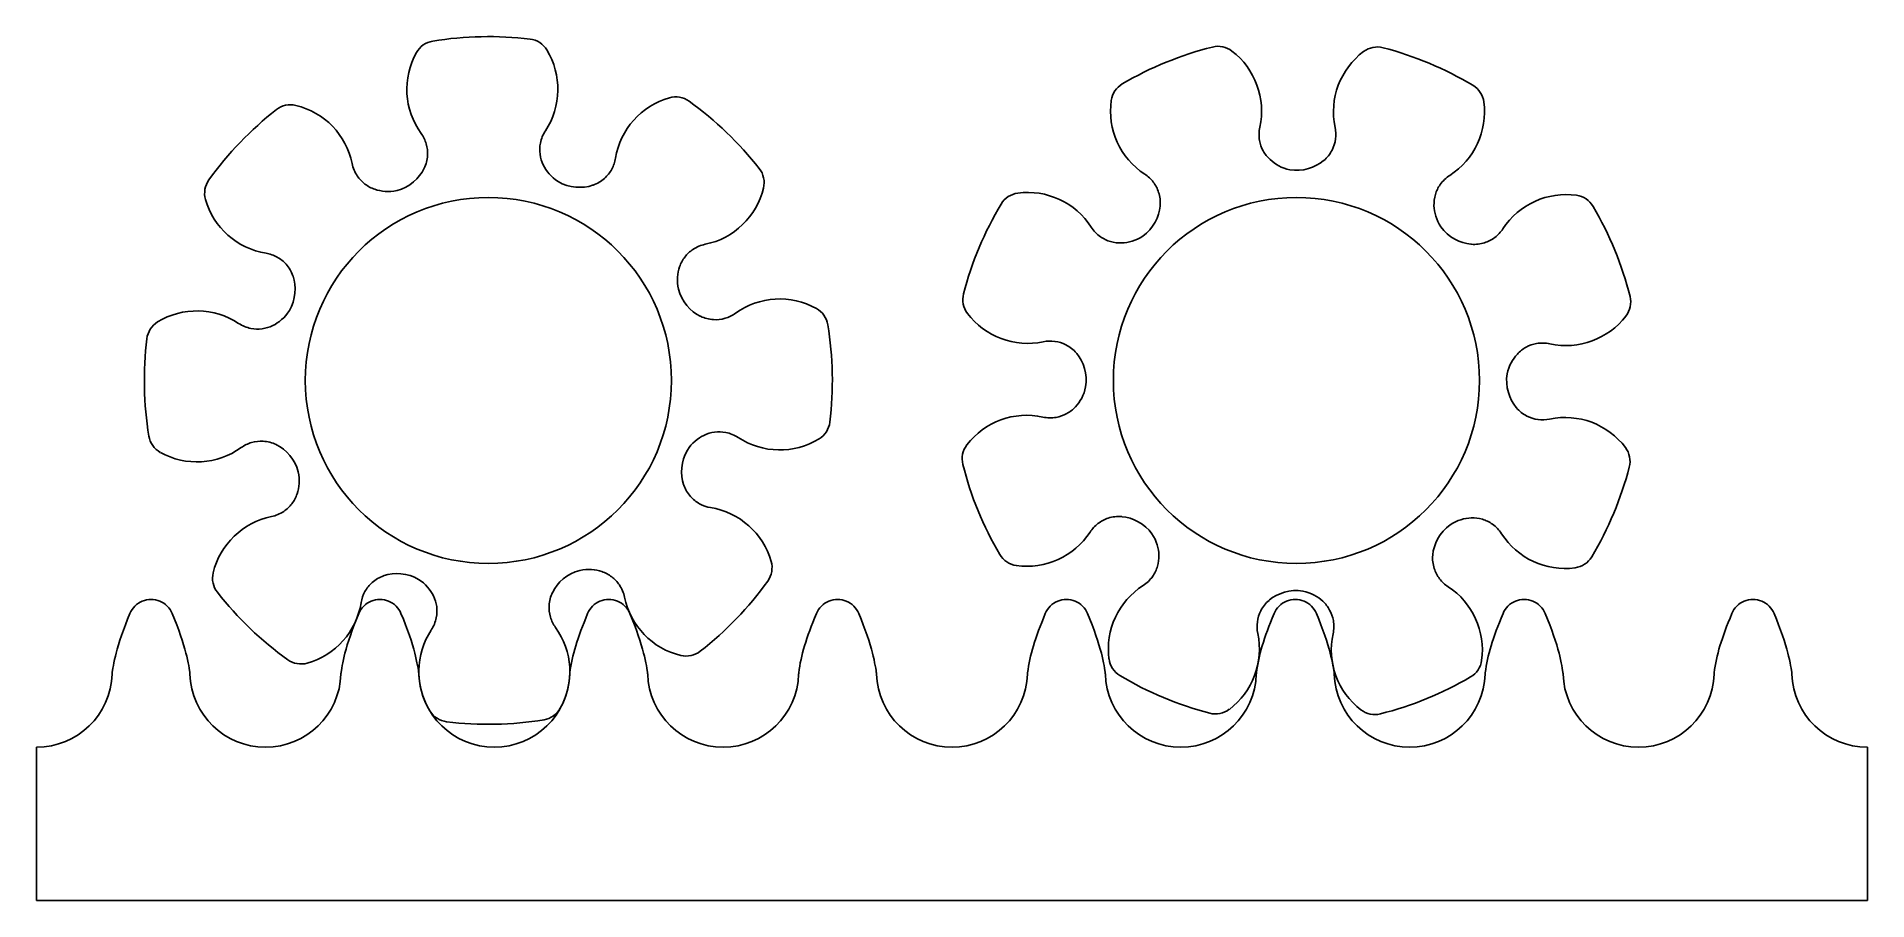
# Model space of a CAD drawing. Header units: millimetres. Extents: x 0 to 40, y -5 to 13.9.
import ezdxf

# ---------------------------------------------------------------- set-up
doc = ezdxf.new("R2010")
doc.units = ezdxf.units.MM
doc.layers.get('0').update_dxf_attribs({"linetype": 'CONTINUOUS'})

msp = doc.modelspace()

# ---------------------------------------------------------------- linework, layer by layer
for p, q in [((0, -1.65), (0, -5)), ((40, -5), (40, -1.65)), ((0, -5), (40, -5))]:
    msp.add_line(p, q)
for centre in [(9.87, 6.366), (27.525, 6.366)]:
    msp.add_circle(centre, 4)
for centre, radius, start, end in [((8.734, 13.29), 0.5, 99.3127, 150.9244), ((9.87, 6.366), 7.516, 83.033, 99.3127), ((10.721, 13.331), 0.5, 31.4214, 83.033), ((27.525, 6.366), 7.516, 104.1309, 120.4107), ((25.813, 13.17), 0.5, 52.5193, 104.1309), ((29.293, 13.156), 0.5, 75.4107, 127.0223), ((27.525, 6.366), 7.516, 59.1309, 75.4107), ((9.739, 12.731), 1.65, 150.9244, 215.7687), ((9.739, 12.731), 1.65, -33.4396, 31.4214), ((25.113, 12.257), 1.65, -12.3417, 52.5193), ((29.985, 12.238), 1.65, 127.0223, 191.8666), ((23.974, 12.417), 0.5, 120.4107, 172.0223), ((31.125, 12.388), 0.5, 7.5193, 59.1309), ((14.278, 10.959), 1.65, 105.9244, 170.7687), ((13.963, 12.065), 0.5, 54.3127, 105.9244), ((9.87, 6.366), 7.516, 38.033, 54.3127), ((25.113, 12.257), 1.65, 172.0223, 236.8666), ((29.985, 12.238), 1.65, -57.3417, 7.5193), ((9.87, 6.366), 7.516, 128.033, 144.3127), ((5.547, 11.893), 0.5, 76.4214, 128.033), ((5.277, 10.775), 1.65, 11.5604, 76.4214), ((15.396, 10.689), 0.5, -13.5786, 38.033), ((4.171, 10.459), 0.5, 144.3127, 195.9244), ((14.278, 10.959), 1.65, 281.5604, 346.4214), ((21.503, 9.966), 0.5, 97.5193, 149.1309), ((21.654, 8.826), 1.65, 32.6583, 97.5193), ((33.417, 8.779), 1.65, 82.0223, 146.8666), ((33.576, 9.918), 0.5, 30.4107, 82.0223), ((5.277, 10.775), 1.65, 195.9244, 260.7687), ((27.525, 6.366), 7.516, 149.1309, 165.4107), ((27.525, 6.366), 7.516, 14.1309, 30.4107), ((16.235, 6.497), 1.65, 60.9244, 125.7687), ((20.736, 8.134), 0.5, 165.4107, 217.0223), ((34.329, 8.079), 0.5, -37.4807, 14.1309), ((2.905, 7.217), 0.5, 121.4214, 173.033), ((3.505, 6.236), 1.65, 56.5604, 121.4214), ((16.793, 7.502), 0.5, 9.3127, 60.9244), ((21.654, 8.826), 1.65, 217.0223, 281.8666), ((33.417, 8.779), 1.65, 257.6583, 322.5193), ((9.87, 6.366), 7.516, 173.033, 189.3127), ((9.87, 6.366), 7.516, -6.967, 9.3127), ((21.634, 3.954), 1.65, 77.6583, 142.5193), ((16.834, 5.515), 0.5, 301.4214, 353.033), ((33.397, 3.906), 1.65, 37.0223, 101.8666), ((2.946, 5.231), 0.5, 189.3127, 240.9244), ((3.505, 6.236), 1.65, 240.9244, 305.7687), ((16.235, 6.497), 1.65, 236.5604, 301.4214), ((20.722, 4.653), 0.5, 142.5193, 194.1309), ((34.315, 4.599), 0.5, -14.5893, 37.0223), ((27.525, 6.366), 7.516, 194.1309, 210.4107), ((27.525, 6.366), 7.516, 329.1309, 345.4107), ((5.461, 1.773), 1.65, 101.5604, 166.4214), ((14.462, 1.958), 1.65, 15.9244, 80.7687), ((21.634, 3.954), 1.65, 262.0223, 326.8666), ((33.397, 3.906), 1.65, 212.6583, 277.5193), ((15.568, 2.273), 0.5, -35.6873, 15.9244), ((21.475, 2.815), 0.5, 210.4107, 262.0223), ((33.548, 2.766), 0.5, 277.5193, 329.1309), ((4.343, 2.043), 0.5, 166.4214, 218.033), ((9.87, 6.366), 7.516, 218.033, 234.3127), ((14.462, 1.958), 1.65, 191.5604, 256.4214), ((9.87, 6.366), 7.516, 308.033, 324.3127), ((25.066, 0.494), 1.65, 122.6583, 187.5193), ((29.938, 0.475), 1.65, -7.9777, 56.8666), ((5.461, 1.773), 1.65, 285.9244, 350.7687), ((10, 0.001), 1.65, 146.5604, 211.4214), ((10, 0.001), 1.65, -29.0756, 35.7687), ((25.066, 0.494), 1.65, -52.9777, 11.8666), ((29.938, 0.475), 1.65, 167.6583, 232.5193), ((14.192, 0.84), 0.5, 256.4214, 308.033), ((5.777, 0.668), 0.5, 234.3127, 285.9244), ((23.926, 0.344), 0.5, 187.5193, 239.1309), ((31.077, 0.315), 0.5, 300.4107, 352.0223), ((0, 0), 1.65, 270, 358.1989), ((5, 0), 1.65, 181.8011, 358.1989), ((10, 0), 1.65, 181.8011, 358.1989), ((15, 0), 1.65, 181.8011, 358.1989), ((20, 0), 1.65, 181.8011, 358.1989), ((25, 0), 1.65, 181.8011, 358.1989), ((27.525, 6.366), 7.516, 239.1309, 255.4107), ((30, 0), 1.65, 181.8011, 358.1989), ((27.525, 6.366), 7.516, 284.1309, 300.4107), ((35, 0), 1.65, 181.8011, 358.1989), ((40, 0), 1.65, 181.8011, 270), ((9.019, -0.598), 0.5, 211.4214, 263.033), ((9.87, 6.366), 7.516, 263.033, 279.3127), ((11.005, -0.558), 0.5, 279.3127, 330.9244), ((25.758, -0.424), 0.5, 255.4107, 307.0223), ((29.238, -0.438), 0.5, 232.5193, 284.1309)]:
    msp.add_arc(centre, radius, start, end)
for points, knots in [([(8.468, 11.004), (8.51, 11.092), (8.535, 11.187), (8.546, 11.37), (8.536, 11.456), (8.488, 11.62), (8.451, 11.697), (8.401, 11.767)], [0, 0, 0, 0, 0.02929834, 0.02929834, 0.05494415, 0.05494415, 0.08058997, 0.08058997, 0.08058997, 0.08058997]), ([(11.116, 11.822), (11.062, 11.74), (11.025, 11.649), (10.99, 11.473), (10.988, 11.391), (11.009, 11.229), (11.033, 11.15), (11.07, 11.077)], [0, 0, 0, 0, 0.02929834, 0.02929834, 0.05382854, 0.05382854, 0.07835874, 0.07835874, 0.07835874, 0.07835874]), ([(26.725, 11.905), (26.704, 11.809), (26.702, 11.711), (26.733, 11.534), (26.76, 11.456), (26.838, 11.313), (26.889, 11.248), (26.949, 11.193)], [0, 0, 0, 0, 0.02929834, 0.02929834, 0.05382854, 0.05382854, 0.07835874, 0.07835874, 0.07835874, 0.07835874]), ([(28.123, 11.174), (28.198, 11.237), (28.259, 11.315), (28.343, 11.477), (28.368, 11.56), (28.391, 11.729), (28.388, 11.815), (28.37, 11.899)], [0, 0, 0, 0, 0.02929834, 0.02929834, 0.05494415, 0.05494415, 0.08058997, 0.08058997, 0.08058997, 0.08058997]), ([(12.158, 10.636), (12.25, 10.669), (12.335, 10.719), (12.472, 10.841), (12.525, 10.908), (12.608, 11.058), (12.636, 11.139), (12.65, 11.224)], [0, 0, 0, 0, 0.02929834, 0.02929834, 0.05494415, 0.05494415, 0.08058997, 0.08058997, 0.08058997, 0.08058997]), ([(6.893, 11.105), (6.913, 11.01), (6.951, 10.919), (7.051, 10.77), (7.107, 10.71), (7.237, 10.61), (7.31, 10.572), (7.387, 10.545)], [0, 0, 0, 0, 0.02929834, 0.02929834, 0.05382854, 0.05382854, 0.07835874, 0.07835874, 0.07835874, 0.07835874]), ([(8.468, 11.004), (8.466, 11), (8.465, 10.996), (8.463, 10.992), (8.365, 10.794), (8.141, 10.581), (7.874, 10.52), (7.693, 10.478), (7.528, 10.498), (7.387, 10.545)], [0.4135053, 0.4135053, 0.4135053, 0.4135053, 0.4155296, 0.4155296, 0.4155296, 0.5202136, 0.5202136, 0.5202136, 0.5913715, 0.5913715, 0.5913715, 0.5913715]), ([(12.158, 10.636), (12.154, 10.635), (12.15, 10.634), (12.146, 10.632), (11.937, 10.561), (11.628, 10.569), (11.396, 10.714), (11.238, 10.813), (11.135, 10.943), (11.07, 11.077)], [0.4135053, 0.4135053, 0.4135053, 0.4135053, 0.4155296, 0.4155296, 0.4155296, 0.5202136, 0.5202136, 0.5202136, 0.5913715, 0.5913715, 0.5913715, 0.5913715]), ([(24.549, 10.188), (24.556, 10.286), (24.545, 10.384), (24.489, 10.558), (24.449, 10.634), (24.346, 10.77), (24.282, 10.829), (24.211, 10.876)], [0, 0, 0, 0, 0.02929834, 0.02929834, 0.05494415, 0.05494415, 0.08058997, 0.08058997, 0.08058997, 0.08058997]), ([(28.123, 11.174), (28.12, 11.171), (28.117, 11.168), (28.113, 11.166), (27.944, 11.024), (27.653, 10.92), (27.384, 10.972), (27.201, 11.007), (27.059, 11.092), (26.949, 11.193)], [0.4135053, 0.4135053, 0.4135053, 0.4135053, 0.4155296, 0.4155296, 0.4155296, 0.5202136, 0.5202136, 0.5202136, 0.5913715, 0.5913715, 0.5913715, 0.5913715]), ([(30.876, 10.849), (30.793, 10.796), (30.722, 10.728), (30.619, 10.581), (30.584, 10.507), (30.538, 10.35), (30.528, 10.268), (30.531, 10.186)], [0, 0, 0, 0, 0.02929834, 0.02929834, 0.05382854, 0.05382854, 0.07835874, 0.07835874, 0.07835874, 0.07835874]), ([(24.549, 10.188), (24.548, 10.184), (24.548, 10.18), (24.548, 10.176), (24.528, 9.955), (24.396, 9.676), (24.169, 9.523), (24.015, 9.419), (23.854, 9.378), (23.705, 9.372)], [0.4135053, 0.4135053, 0.4135053, 0.4135053, 0.4155296, 0.4155296, 0.4155296, 0.5202136, 0.5202136, 0.5202136, 0.5913715, 0.5913715, 0.5913715, 0.5913715]), ([(31.348, 9.343), (31.343, 9.343), (31.339, 9.344), (31.335, 9.344), (31.115, 9.364), (30.836, 9.496), (30.682, 9.723), (30.578, 9.877), (30.537, 10.038), (30.531, 10.186)], [0.4135053, 0.4135053, 0.4135053, 0.4135053, 0.4155296, 0.4155296, 0.4155296, 0.5202136, 0.5202136, 0.5202136, 0.5913715, 0.5913715, 0.5913715, 0.5913715]), ([(23.043, 9.716), (23.096, 9.634), (23.164, 9.563), (23.311, 9.46), (23.385, 9.424), (23.542, 9.378), (23.624, 9.368), (23.705, 9.372)], [0, 0, 0, 0, 0.02929834, 0.02929834, 0.05382854, 0.05382854, 0.07835874, 0.07835874, 0.07835874, 0.07835874]), ([(31.348, 9.343), (31.445, 9.335), (31.543, 9.347), (31.717, 9.403), (31.794, 9.442), (31.93, 9.546), (31.988, 9.609), (32.035, 9.681)], [0, 0, 0, 0, 0.02929834, 0.02929834, 0.05494415, 0.05494415, 0.08058997, 0.08058997, 0.08058997, 0.08058997]), ([(14.609, 9.342), (14.513, 9.323), (14.422, 9.285), (14.273, 9.185), (14.213, 9.128), (14.114, 8.999), (14.075, 8.926), (14.049, 8.849)], [0, 0, 0, 0, 0.02929834, 0.02929834, 0.05382854, 0.05382854, 0.07835874, 0.07835874, 0.07835874, 0.07835874]), ([(5.599, 8.654), (5.567, 8.747), (5.517, 8.832), (5.395, 8.968), (5.328, 9.022), (5.178, 9.104), (5.097, 9.132), (5.012, 9.146)], [0, 0, 0, 0, 0.02929834, 0.02929834, 0.05494415, 0.05494415, 0.08058997, 0.08058997, 0.08058997, 0.08058997]), ([(14.507, 7.768), (14.503, 7.769), (14.5, 7.771), (14.496, 7.773), (14.297, 7.871), (14.084, 8.095), (14.023, 8.362), (13.982, 8.543), (14.001, 8.708), (14.049, 8.849)], [0.4135053, 0.4135053, 0.4135053, 0.4135053, 0.4155296, 0.4155296, 0.4155296, 0.5202136, 0.5202136, 0.5202136, 0.5913715, 0.5913715, 0.5913715, 0.5913715]), ([(5.599, 8.654), (5.601, 8.65), (5.602, 8.646), (5.604, 8.642), (5.675, 8.433), (5.667, 8.124), (5.522, 7.892), (5.423, 7.735), (5.293, 7.632), (5.159, 7.566)], [0.4135053, 0.4135053, 0.4135053, 0.4135053, 0.4155296, 0.4155296, 0.4155296, 0.5202136, 0.5202136, 0.5202136, 0.5913715, 0.5913715, 0.5913715, 0.5913715]), ([(4.414, 7.613), (4.496, 7.559), (4.587, 7.522), (4.763, 7.487), (4.845, 7.484), (5.007, 7.506), (5.086, 7.53), (5.159, 7.566)], [0, 0, 0, 0, 0.02929834, 0.02929834, 0.05382854, 0.05382854, 0.07835874, 0.07835874, 0.07835874, 0.07835874]), ([(14.507, 7.768), (14.595, 7.725), (14.691, 7.701), (14.874, 7.69), (14.959, 7.7), (15.123, 7.748), (15.201, 7.785), (15.27, 7.835)], [0, 0, 0, 0, 0.02929834, 0.02929834, 0.05494415, 0.05494415, 0.08058997, 0.08058997, 0.08058997, 0.08058997]), ([(22.718, 6.964), (22.654, 7.038), (22.577, 7.099), (22.414, 7.183), (22.332, 7.209), (22.163, 7.232), (22.077, 7.229), (21.993, 7.211)], [0, 0, 0, 0, 0.02929834, 0.02929834, 0.05494415, 0.05494415, 0.08058997, 0.08058997, 0.08058997, 0.08058997]), ([(22.718, 6.964), (22.721, 6.961), (22.723, 6.957), (22.726, 6.954), (22.868, 6.785), (22.972, 6.494), (22.92, 6.225), (22.884, 6.042), (22.8, 5.899), (22.699, 5.79)], [0.4135053, 0.4135053, 0.4135053, 0.4135053, 0.4155296, 0.4155296, 0.4155296, 0.5202136, 0.5202136, 0.5202136, 0.5913715, 0.5913715, 0.5913715, 0.5913715]), ([(32.333, 5.768), (32.33, 5.772), (32.328, 5.775), (32.325, 5.778), (32.183, 5.948), (32.079, 6.239), (32.131, 6.508), (32.167, 6.69), (32.251, 6.833), (32.352, 6.942)], [0.4135053, 0.4135053, 0.4135053, 0.4135053, 0.4155296, 0.4155296, 0.4155296, 0.5202136, 0.5202136, 0.5202136, 0.5913715, 0.5913715, 0.5913715, 0.5913715]), ([(33.064, 7.167), (32.969, 7.188), (32.87, 7.19), (32.693, 7.159), (32.616, 7.132), (32.472, 7.053), (32.407, 7.002), (32.352, 6.942)], [0, 0, 0, 0, 0.02929834, 0.02929834, 0.05382854, 0.05382854, 0.07835874, 0.07835874, 0.07835874, 0.07835874]), ([(21.987, 5.565), (22.082, 5.545), (22.181, 5.542), (22.358, 5.574), (22.435, 5.601), (22.579, 5.679), (22.644, 5.73), (22.699, 5.79)], [0, 0, 0, 0, 0.02929834, 0.02929834, 0.05382854, 0.05382854, 0.07835874, 0.07835874, 0.07835874, 0.07835874]), ([(32.333, 5.768), (32.397, 5.694), (32.474, 5.633), (32.637, 5.549), (32.719, 5.523), (32.888, 5.5), (32.974, 5.504), (33.058, 5.521)], [0, 0, 0, 0, 0.02929834, 0.02929834, 0.05494415, 0.05494415, 0.08058997, 0.08058997, 0.08058997, 0.08058997]), ([(15.325, 5.12), (15.244, 5.173), (15.153, 5.211), (14.977, 5.245), (14.894, 5.248), (14.732, 5.226), (14.653, 5.203), (14.58, 5.166)], [0, 0, 0, 0, 0.02929834, 0.02929834, 0.05382854, 0.05382854, 0.07835874, 0.07835874, 0.07835874, 0.07835874]), ([(5.232, 4.965), (5.144, 5.007), (5.049, 5.032), (4.866, 5.042), (4.78, 5.033), (4.616, 4.985), (4.539, 4.947), (4.469, 4.897)], [0, 0, 0, 0, 0.02929834, 0.02929834, 0.05494415, 0.05494415, 0.08058997, 0.08058997, 0.08058997, 0.08058997]), ([(5.232, 4.965), (5.236, 4.963), (5.24, 4.961), (5.244, 4.959), (5.442, 4.861), (5.655, 4.638), (5.716, 4.371), (5.758, 4.189), (5.738, 4.025), (5.691, 3.884)], [0.4135053, 0.4135053, 0.4135053, 0.4135053, 0.4155296, 0.4155296, 0.4155296, 0.5202136, 0.5202136, 0.5202136, 0.5913715, 0.5913715, 0.5913715, 0.5913715]), ([(14.14, 4.078), (14.139, 4.082), (14.137, 4.086), (14.136, 4.09), (14.065, 4.299), (14.072, 4.608), (14.218, 4.84), (14.316, 4.998), (14.447, 5.101), (14.58, 5.166)], [0.4135053, 0.4135053, 0.4135053, 0.4135053, 0.4155296, 0.4155296, 0.4155296, 0.5202136, 0.5202136, 0.5202136, 0.5913715, 0.5913715, 0.5913715, 0.5913715]), ([(14.14, 4.078), (14.172, 3.986), (14.222, 3.901), (14.344, 3.764), (14.412, 3.71), (14.561, 3.628), (14.643, 3.6), (14.727, 3.586)], [0, 0, 0, 0, 0.02929834, 0.02929834, 0.05494415, 0.05494415, 0.08058997, 0.08058997, 0.08058997, 0.08058997]), ([(5.131, 3.39), (5.226, 3.41), (5.317, 3.448), (5.466, 3.548), (5.526, 3.604), (5.625, 3.734), (5.664, 3.806), (5.691, 3.884)], [0, 0, 0, 0, 0.02929834, 0.02929834, 0.05382854, 0.05382854, 0.07835874, 0.07835874, 0.07835874, 0.07835874]), ([(23.703, 3.389), (23.606, 3.397), (23.508, 3.386), (23.334, 3.33), (23.257, 3.29), (23.121, 3.186), (23.063, 3.123), (23.016, 3.052)], [0, 0, 0, 0, 0.02929834, 0.02929834, 0.05494415, 0.05494415, 0.08058997, 0.08058997, 0.08058997, 0.08058997]), ([(23.703, 3.389), (23.707, 3.389), (23.712, 3.389), (23.716, 3.388), (23.936, 3.369), (24.215, 3.236), (24.369, 3.01), (24.473, 2.855), (24.514, 2.694), (24.52, 2.546)], [0.4135053, 0.4135053, 0.4135053, 0.4135053, 0.4155296, 0.4155296, 0.4155296, 0.5202136, 0.5202136, 0.5202136, 0.5913715, 0.5913715, 0.5913715, 0.5913715]), ([(30.502, 2.544), (30.503, 2.548), (30.503, 2.552), (30.503, 2.557), (30.523, 2.777), (30.655, 3.056), (30.882, 3.209), (31.036, 3.314), (31.197, 3.355), (31.346, 3.361)], [0.4135053, 0.4135053, 0.4135053, 0.4135053, 0.4155296, 0.4155296, 0.4155296, 0.5202136, 0.5202136, 0.5202136, 0.5913715, 0.5913715, 0.5913715, 0.5913715]), ([(32.008, 3.016), (31.955, 3.098), (31.887, 3.169), (31.74, 3.272), (31.666, 3.308), (31.509, 3.354), (31.427, 3.364), (31.346, 3.361)], [0, 0, 0, 0, 0.02929834, 0.02929834, 0.05382854, 0.05382854, 0.07835874, 0.07835874, 0.07835874, 0.07835874]), ([(24.175, 1.884), (24.258, 1.936), (24.329, 2.004), (24.432, 2.151), (24.467, 2.226), (24.513, 2.383), (24.523, 2.464), (24.52, 2.546)], [0, 0, 0, 0, 0.02929834, 0.02929834, 0.05382854, 0.05382854, 0.07835874, 0.07835874, 0.07835874, 0.07835874]), ([(30.502, 2.544), (30.495, 2.447), (30.506, 2.349), (30.562, 2.174), (30.602, 2.098), (30.705, 1.962), (30.768, 1.903), (30.84, 1.857)], [0, 0, 0, 0, 0.02929834, 0.02929834, 0.05494415, 0.05494415, 0.08058997, 0.08058997, 0.08058997, 0.08058997]), ([(7.581, 2.096), (7.489, 2.064), (7.404, 2.014), (7.268, 1.892), (7.214, 1.824), (7.132, 1.675), (7.104, 1.593), (7.09, 1.509)], [0, 0, 0, 0, 0.02929834, 0.02929834, 0.05494415, 0.05494415, 0.08058997, 0.08058997, 0.08058997, 0.08058997]), ([(7.581, 2.096), (7.585, 2.097), (7.589, 2.099), (7.593, 2.1), (7.803, 2.171), (8.112, 2.164), (8.344, 2.018), (8.501, 1.919), (8.604, 1.789), (8.67, 1.656)], [0.4135053, 0.4135053, 0.4135053, 0.4135053, 0.4155296, 0.4155296, 0.4155296, 0.5202136, 0.5202136, 0.5202136, 0.5913715, 0.5913715, 0.5913715, 0.5913715]), ([(11.271, 1.729), (11.273, 1.732), (11.275, 1.736), (11.277, 1.74), (11.374, 1.938), (11.598, 2.151), (11.865, 2.213), (12.046, 2.254), (12.211, 2.235), (12.352, 2.187)], [0.4135053, 0.4135053, 0.4135053, 0.4135053, 0.4155296, 0.4155296, 0.4155296, 0.5202136, 0.5202136, 0.5202136, 0.5913715, 0.5913715, 0.5913715, 0.5913715]), ([(12.846, 1.627), (12.826, 1.723), (12.788, 1.814), (12.688, 1.963), (12.632, 2.023), (12.502, 2.122), (12.429, 2.161), (12.352, 2.187)], [0, 0, 0, 0, 0.02929834, 0.02929834, 0.05382854, 0.05382854, 0.07835874, 0.07835874, 0.07835874, 0.07835874]), ([(8.623, 0.911), (8.677, 0.992), (8.714, 1.083), (8.749, 1.259), (8.752, 1.342), (8.73, 1.504), (8.706, 1.582), (8.67, 1.656)], [0, 0, 0, 0, 0.02929834, 0.02929834, 0.05382854, 0.05382854, 0.07835874, 0.07835874, 0.07835874, 0.07835874]), ([(11.271, 1.729), (11.229, 1.641), (11.204, 1.545), (11.194, 1.362), (11.203, 1.277), (11.251, 1.113), (11.289, 1.035), (11.339, 0.966)], [0, 0, 0, 0, 0.02929834, 0.02929834, 0.05494415, 0.05494415, 0.08058997, 0.08058997, 0.08058997, 0.08058997]), ([(26.928, 1.559), (26.931, 1.561), (26.934, 1.564), (26.937, 1.567), (27.107, 1.709), (27.398, 1.813), (27.667, 1.76), (27.85, 1.725), (27.992, 1.64), (28.102, 1.54)], [0.4135053, 0.4135053, 0.4135053, 0.4135053, 0.4155296, 0.4155296, 0.4155296, 0.5202136, 0.5202136, 0.5202136, 0.5913715, 0.5913715, 0.5913715, 0.5913715]), ([(2.039, 1.271), (1.897, 0.933), (1.794, 0.624), (1.737, 0.404), (1.69, 0.226), (1.654, 0.001), (1.651, -0.027)], [-0.4815386, -0.4815386, -0.4815386, -0.4815386, -0.3065484, -0.3065484, -0.3065484, -0.1653912, -0.1653912, -0.1653912, -0.1653912]), ([(3.349, -0.027), (3.346, 0.001), (3.31, 0.226), (3.263, 0.404), (3.206, 0.624), (3.103, 0.933), (2.961, 1.271)], [0.1653912, 0.1653912, 0.1653912, 0.1653912, 0.3065484, 0.3065484, 0.3065484, 0.4815386, 0.4815386, 0.4815386, 0.4815386]), ([(7.039, 1.271), (6.897, 0.933), (6.794, 0.624), (6.737, 0.404), (6.69, 0.226), (6.654, 0.001), (6.651, -0.027)], [-0.4815386, -0.4815386, -0.4815386, -0.4815386, -0.3065484, -0.3065484, -0.3065484, -0.1653912, -0.1653912, -0.1653912, -0.1653912]), ([(7.961, 1.271), (8.103, 0.933), (8.206, 0.624), (8.263, 0.404), (8.31, 0.226), (8.346, 0.001), (8.349, -0.027)], [-0.4815386, -0.4815386, -0.4815386, -0.4815386, -0.3065484, -0.3065484, -0.3065484, -0.1653912, -0.1653912, -0.1653912, -0.1653912]), ([(12.961, 1.271), (13.103, 0.933), (13.206, 0.624), (13.263, 0.404), (13.31, 0.226), (13.346, 0.001), (13.349, -0.027)], [-0.4815386, -0.4815386, -0.4815386, -0.4815386, -0.3065484, -0.3065484, -0.3065484, -0.1653912, -0.1653912, -0.1653912, -0.1653912]), ([(17.961, 1.271), (18.103, 0.933), (18.206, 0.624), (18.263, 0.404), (18.31, 0.226), (18.346, 0.001), (18.349, -0.027)], [-0.4815386, -0.4815386, -0.4815386, -0.4815386, -0.3065484, -0.3065484, -0.3065484, -0.1653912, -0.1653912, -0.1653912, -0.1653912]), ([(22.961, 1.271), (23.103, 0.933), (23.206, 0.624), (23.263, 0.404), (23.31, 0.226), (23.346, 0.001), (23.349, -0.027)], [-0.4815386, -0.4815386, -0.4815386, -0.4815386, -0.3065484, -0.3065484, -0.3065484, -0.1653912, -0.1653912, -0.1653912, -0.1653912]), ([(26.928, 1.559), (26.853, 1.495), (26.792, 1.418), (26.708, 1.255), (26.683, 1.173), (26.66, 1.003), (26.663, 0.917), (26.68, 0.834)], [0, 0, 0, 0, 0.02929834, 0.02929834, 0.05494415, 0.05494415, 0.08058997, 0.08058997, 0.08058997, 0.08058997]), ([(27.961, 1.271), (28.103, 0.933), (28.206, 0.624), (28.263, 0.404), (28.31, 0.226), (28.346, 0.001), (28.349, -0.027)], [-0.4815386, -0.4815386, -0.4815386, -0.4815386, -0.3065484, -0.3065484, -0.3065484, -0.1653912, -0.1653912, -0.1653912, -0.1653912]), ([(28.326, 0.828), (28.347, 0.923), (28.349, 1.022), (28.318, 1.198), (28.291, 1.276), (28.212, 1.419), (28.162, 1.484), (28.102, 1.54)], [0, 0, 0, 0, 0.02929834, 0.02929834, 0.05382854, 0.05382854, 0.07835874, 0.07835874, 0.07835874, 0.07835874]), ([(32.961, 1.271), (33.103, 0.933), (33.206, 0.624), (33.263, 0.404), (33.31, 0.226), (33.346, 0.001), (33.349, -0.027)], [-0.4815386, -0.4815386, -0.4815386, -0.4815386, -0.3065484, -0.3065484, -0.3065484, -0.1653912, -0.1653912, -0.1653912, -0.1653912]), ([(37.961, 1.271), (38.103, 0.933), (38.206, 0.624), (38.263, 0.404), (38.31, 0.226), (38.346, 0.001), (38.349, -0.027)], [-0.4815386, -0.4815386, -0.4815386, -0.4815386, -0.3065484, -0.3065484, -0.3065484, -0.1653912, -0.1653912, -0.1653912, -0.1653912])]:
    msp.add_open_spline(points, degree=3, knots=knots)
for points in [[(2.961, 1.271), (2.911, 1.392), (2.712, 1.59), (2.288, 1.59), (2.089, 1.392), (2.039, 1.271)], [(7.039, 1.271), (7.089, 1.392), (7.288, 1.59), (7.712, 1.59), (7.911, 1.392), (7.961, 1.271)], [(11.651, -0.027), (11.7, 0.359), (11.816, 0.739), (12.039, 1.271)], [(12.039, 1.271), (12.089, 1.392), (12.288, 1.59), (12.712, 1.59), (12.911, 1.392), (12.961, 1.271)], [(16.651, -0.027), (16.7, 0.359), (16.816, 0.739), (17.039, 1.271)], [(17.039, 1.271), (17.089, 1.392), (17.288, 1.59), (17.712, 1.59), (17.911, 1.392), (17.961, 1.271)], [(21.651, -0.027), (21.7, 0.359), (21.816, 0.739), (22.039, 1.271)], [(22.039, 1.271), (22.089, 1.392), (22.288, 1.59), (22.712, 1.59), (22.911, 1.392), (22.961, 1.271)], [(26.651, -0.027), (26.7, 0.359), (26.816, 0.739), (27.039, 1.271)], [(27.039, 1.271), (27.089, 1.392), (27.288, 1.59), (27.712, 1.59), (27.911, 1.392), (27.961, 1.271)], [(31.651, -0.027), (31.7, 0.359), (31.816, 0.739), (32.039, 1.271)], [(32.039, 1.271), (32.089, 1.392), (32.288, 1.59), (32.712, 1.59), (32.911, 1.392), (32.961, 1.271)], [(36.651, -0.027), (36.7, 0.359), (36.816, 0.739), (37.039, 1.271)], [(37.039, 1.271), (37.089, 1.392), (37.288, 1.59), (37.712, 1.59), (37.911, 1.392), (37.961, 1.271)], [(1.651, -0.027), (1.651, -0.032), (1.65, -0.043), (1.649, -0.052)], [(3.351, -0.052), (3.35, -0.043), (3.349, -0.032), (3.349, -0.027)], [(6.651, -0.027), (6.651, -0.032), (6.65, -0.043), (6.649, -0.052)], [(8.349, -0.027), (8.349, -0.032), (8.35, -0.043), (8.351, -0.052)], [(11.649, -0.052), (11.65, -0.043), (11.65, -0.035), (11.651, -0.027)], [(13.349, -0.027), (13.349, -0.032), (13.35, -0.043), (13.351, -0.052)], [(16.649, -0.052), (16.65, -0.043), (16.65, -0.035), (16.651, -0.027)], [(18.349, -0.027), (18.349, -0.032), (18.35, -0.043), (18.351, -0.052)], [(21.649, -0.052), (21.65, -0.043), (21.65, -0.035), (21.651, -0.027)], [(23.349, -0.027), (23.349, -0.032), (23.35, -0.043), (23.351, -0.052)], [(26.649, -0.052), (26.65, -0.043), (26.65, -0.035), (26.651, -0.027)], [(28.349, -0.027), (28.349, -0.032), (28.35, -0.043), (28.351, -0.052)], [(31.649, -0.052), (31.65, -0.043), (31.65, -0.035), (31.651, -0.027)], [(33.349, -0.027), (33.349, -0.032), (33.35, -0.043), (33.351, -0.052)], [(36.649, -0.052), (36.65, -0.043), (36.65, -0.035), (36.651, -0.027)], [(38.349, -0.027), (38.349, -0.032), (38.35, -0.043), (38.351, -0.052)]]:
    msp.add_open_spline(points, degree=3)

doc.saveas('drawing.dxf')
